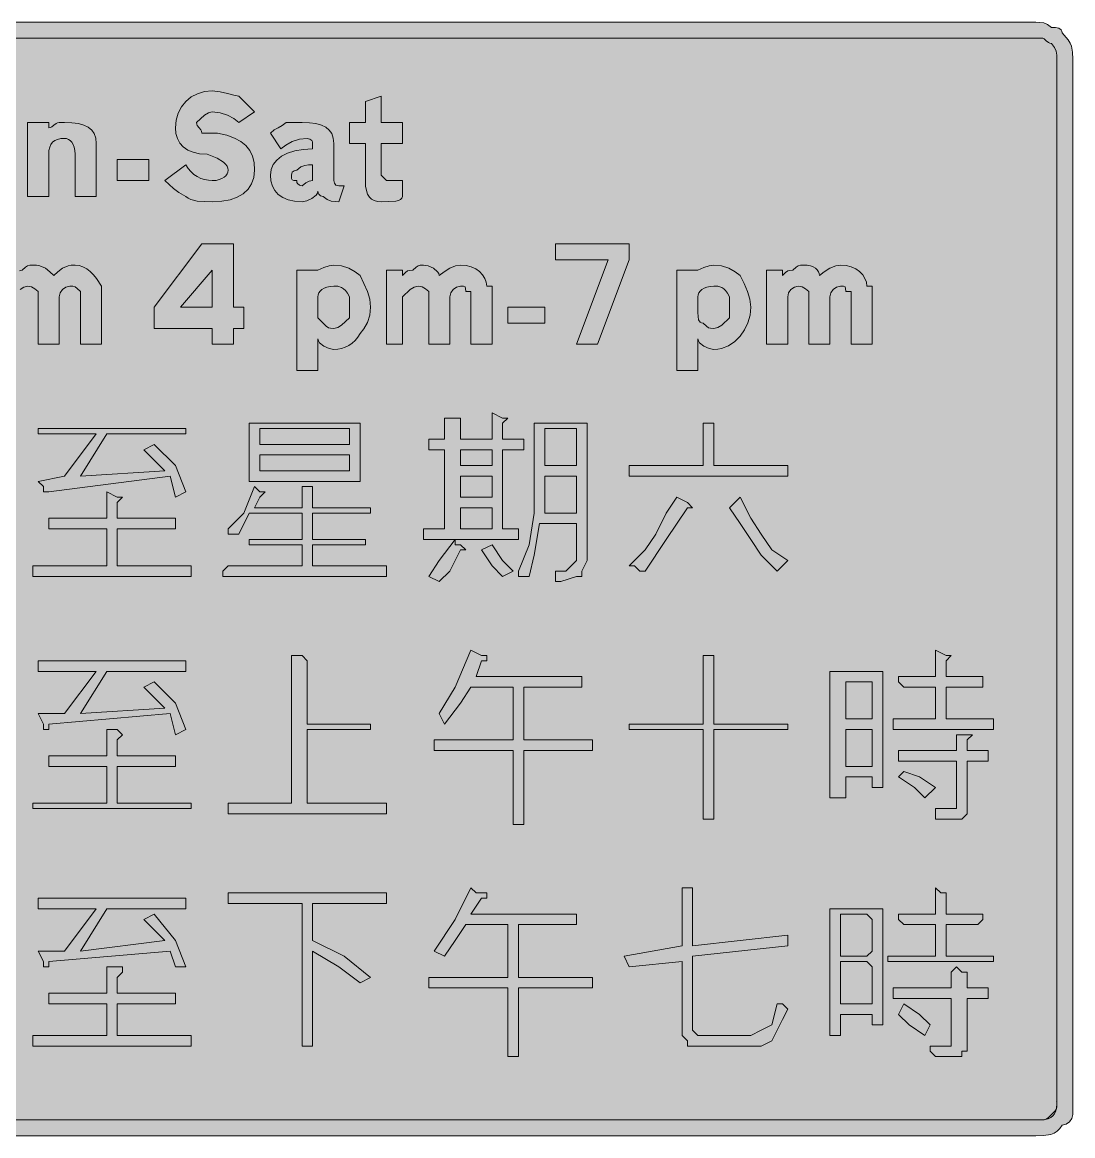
# Model space of a CAD drawing. Header units: metres. Extents: x 63 to 503, y 9 to 263.
# Drawn here: x 264.3 to 503.1, y 9.4 to 262.6 of the extents above; entities that cross this region are included whole.
import ezdxf

# ---------------------------------------------------------------- set-up
doc = ezdxf.new("R2010")
doc.units = ezdxf.units.M
for name, color, linetype, true_color in [('FILL_BLACK_000000', 7, 'Continuous', 0x000000), ('FILL_WHITE_FFFFFF', 7, 'Continuous', 0xffffff), ('STROKE_WHITE_FFFFFF', 7, 'Continuous', 0xffffff)]:
    doc.layers.add(name, color=color, linetype=linetype, true_color=true_color)

msp = doc.modelspace()

# ---------------------------------------------------------------- hatches: boundary and pattern name
at = {"layer": 'FILL_BLACK_000000', "true_color": 0x000000}
h = msp.add_hatch(color=7, dxfattribs=at)
h.dxf.hatch_style = 1
h.paths.add_polyline_path([(495.57, 262.54), (496.47, 262.41), (497.37, 262.05), (498.27, 261.36), (499.15, 261.34), (499.92, 261.21), (500.46, 260.85), (500.62, 260.56), (500.67, 260.16), (502.06, 258.55), (502.48, 257.84), (502.77, 257.16), (503.03, 255.77), (503.07, 254.16), (503.07, 17.76), (503.07, 14.16), (502.86, 13.28), (502.32, 12.51), (501.55, 11.97), (500.67, 11.76), (500.17, 10.97), (499.56, 10.37), (498.88, 9.95), (498.12, 9.66), (496.45, 9.4), (494.67, 9.36), (71.07, 9.36), (69.29, 9.4), (67.62, 9.66), (66.86, 9.95), (66.18, 10.37), (65.57, 10.97), (65.07, 11.76), (64.19, 12.87), (63.42, 14.31), (62.88, 15.98), (62.67, 17.76), (62.67, 254.16), (62.72, 255.01), (62.88, 255.77), (63.42, 257.16), (65.07, 260.16), (66.18, 261.04), (67.62, 261.81), (69.29, 262.35), (71.07, 262.56), (494.67, 262.56), (495.57, 262.54)])
h.paths.add_polyline_path([(70.17, 258.85), (69.31, 258.55), (68.5, 258.07), (67.77, 257.46), (67.16, 256.73), (66.68, 255.92), (66.38, 255.06), (66.27, 254.16), (66.27, 16.56), (66.32, 16.16), (66.46, 15.85), (66.87, 15.36), (67.28, 14.87), (67.42, 14.56), (67.47, 14.16), (68.37, 13.47), (69.27, 13.11), (70.17, 12.98), (71.07, 12.96), (495.87, 12.96), (496.58, 12.98), (497.07, 13.11), (497.56, 13.47), (498.27, 14.16), (498.96, 14.87), (499.32, 15.36), (499.45, 15.85), (499.47, 16.56), (499.47, 254.16), (499.45, 255.06), (499.32, 255.96), (498.96, 256.86), (498.27, 257.76), (497.87, 257.81), (497.56, 257.95), (497.07, 258.36), (496.58, 258.77), (496.27, 258.91), (495.87, 258.96), (71.07, 258.96), (70.17, 258.85)], flags=16)
h = msp.add_hatch(color=7, dxfattribs=at)
h.dxf.hatch_style = 1
h.paths.add_polyline_path([(311.01, 229.41), (310.83, 229.86), (310.5, 230.31), (310.02, 230.76), (308.54, 231.66), (306.27, 232.56), (304.58, 232.67), (303.12, 232.99), (301.88, 233.51), (300.87, 234.21), (300.08, 235.08), (299.52, 236.1), (299.18, 237.27), (299.07, 238.56), (299.23, 240.3), (299.71, 241.9), (300.46, 243.33), (301.47, 244.56), (302.7, 245.57), (304.13, 246.32), (305.73, 246.8), (307.47, 246.96), (309.25, 246.77), (310.92, 246.36), (312.36, 245.95), (313.47, 245.76), (317.07, 242.16), (313.47, 239.76), (312.36, 240.64), (310.92, 241.41), (309.25, 241.95), (307.47, 242.16), (306.57, 241.95), (305.67, 241.41), (303.87, 239.76), (303.92, 239.36), (304.06, 239.05), (304.47, 238.56), (304.88, 238.07), (305.02, 237.76), (305.07, 237.36), (308.67, 237.36), (310.75, 236.85), (312.51, 236.22), (313.96, 235.44), (315.12, 234.51), (315.99, 233.41), (316.6, 232.13), (316.96, 230.65), (317.07, 228.96), (316.9, 227.27), (316.41, 225.81), (315.61, 224.57), (314.52, 223.56), (313.14, 222.77), (311.5, 222.21), (309.61, 221.87), (307.47, 221.76), (305.69, 221.78), (304.02, 221.91), (302.58, 222.27), (301.97, 222.56), (301.47, 222.96), (299.88, 223.86), (298.62, 224.76), (296.67, 226.56), (301.47, 230.16), (301.97, 229.32), (302.58, 228.59), (303.26, 227.97), (304.02, 227.46), (304.83, 227.07), (305.69, 226.79), (306.57, 226.62), (307.47, 226.56), (308.31, 226.61), (309.05, 226.77), (309.66, 227), (310.17, 227.31), (310.56, 227.67), (310.85, 228.08), (311.01, 228.51), (311.07, 228.96), (311.01, 229.41)])
h = msp.add_hatch(color=7, dxfattribs=at)
h.dxf.hatch_style = 1
h.paths.add_polyline_path([(342.27, 234.96), (338.67, 234.96), (338.67, 239.76), (342.27, 239.76), (342.27, 244.56), (345.87, 245.76), (345.87, 239.76), (350.67, 239.76), (350.67, 234.96), (345.87, 234.96), (345.87, 227.76), (347.07, 226.56), (348.27, 226.56), (349.47, 226.56), (350.67, 226.56), (350.67, 222.96), (350.56, 222.56), (350.26, 222.27), (349.78, 222.05), (349.17, 221.91), (347.63, 221.78), (345.87, 221.76), (345.03, 221.82), (344.3, 222), (343.68, 222.33), (343.17, 222.81), (342.78, 223.46), (342.5, 224.29), (342.33, 225.32), (342.27, 226.56), (342.27, 234.96)])
h = msp.add_hatch(color=7, dxfattribs=at)
h.dxf.hatch_style = 1
h.paths.add_polyline_path([(265.47, 222.96), (265.47, 239.76), (270.27, 239.76), (270.27, 238.56), (270.67, 238.61), (270.98, 238.75), (271.47, 239.16), (271.96, 239.57), (272.27, 239.71), (272.67, 239.76), (273.87, 239.76), (275.56, 239.7), (277.02, 239.52), (278.26, 239.19), (279.27, 238.71), (280.06, 238.06), (280.62, 237.23), (280.96, 236.2), (281.07, 234.96), (281.07, 233.76), (281.07, 222.96), (276.27, 222.96), (276.27, 232.56), (276.22, 233.4), (276.06, 234.13), (275.83, 234.75), (275.52, 235.26), (275.16, 235.65), (274.75, 235.93), (274.32, 236.1), (273.87, 236.16), (273.03, 236.1), (272.3, 235.93), (271.68, 235.65), (271.17, 235.26), (270.78, 234.75), (270.5, 234.13), (270.33, 233.4), (270.27, 232.56), (270.27, 222.96), (265.47, 222.96)])
h = msp.add_hatch(color=7, dxfattribs=at)
h.dxf.hatch_style = 1
h.paths.add_polyline_path([(330.22, 235.36), (330.08, 235.65), (329.67, 236.01), (329.07, 236.16), (327.29, 235.95), (325.62, 235.41), (324.18, 234.64), (323.07, 233.76), (320.67, 237.36), (321.57, 238.07), (322.47, 238.56), (323.37, 239.05), (324.27, 239.76), (327.87, 239.76), (329.56, 239.7), (331.02, 239.52), (332.26, 239.19), (333.27, 238.71), (334.06, 238.06), (334.62, 237.23), (334.96, 236.2), (335.07, 234.96), (335.07, 226.56), (335.22, 225.96), (335.58, 225.55), (335.87, 225.41), (336.27, 225.36), (337.47, 225.36), (336.27, 221.76), (335.37, 221.78), (334.47, 221.91), (333.57, 222.27), (332.67, 222.96), (332.07, 223.11), (331.66, 223.47), (331.52, 223.76), (331.47, 224.16), (331.36, 223.71), (331.08, 223.28), (330.12, 222.51), (328.94, 221.97), (327.87, 221.76), (326.18, 221.87), (324.72, 222.19), (323.48, 222.71), (322.47, 223.41), (321.68, 224.28), (321.12, 225.3), (320.78, 226.47), (320.67, 227.76), (320.84, 229.05), (321.33, 230.22), (322.13, 231.24), (323.22, 232.11), (324.6, 232.81), (326.24, 233.33), (328.13, 233.65), (330.27, 233.76), (330.27, 234.96), (330.22, 235.36)])
h.paths.add_polyline_path([(325.62, 226.71), (325.98, 226.58), (326.67, 226.56), (326.72, 226.16), (326.86, 225.87), (327.27, 225.51), (327.87, 225.36), (328.75, 226.05), (329.52, 226.41), (330.27, 226.56), (330.27, 230.16), (329.37, 230.14), (328.47, 230.01), (327.57, 229.65), (326.67, 228.96), (326.07, 228.81), (325.66, 228.45), (325.52, 228.16), (325.47, 227.76), (325.49, 227.07), (325.62, 226.71)], flags=16)
h = msp.add_hatch(color=7, dxfattribs=at)
h.dxf.hatch_style = 1
h.paths.add_polyline_path([(285.87, 226.56), (285.87, 231.36), (293.07, 231.36), (293.07, 226.56), (285.87, 226.56)])
h = msp.add_hatch(color=7, dxfattribs=at)
h.dxf.hatch_style = 1
h.paths.add_polyline_path([(294.27, 197.76), (305.07, 212.16), (312.27, 212.16), (312.27, 197.76), (314.67, 197.76), (314.67, 192.96), (312.27, 192.96), (312.27, 189.36), (307.47, 189.36), (307.47, 192.96), (294.27, 192.96), (294.27, 197.76)])
h.paths.add_polyline_path([(307.47, 197.76), (307.47, 206.16), (300.27, 197.76), (307.47, 197.76)], flags=16)
h = msp.add_hatch(color=7, dxfattribs=at)
h.dxf.hatch_style = 1
h.paths.add_polyline_path([(385.47, 208.56), (385.47, 212.16), (402.27, 212.16), (402.27, 208.56), (395.07, 189.36), (390.27, 189.36), (397.47, 208.56), (385.47, 208.56)])
h = msp.add_hatch(color=7, dxfattribs=at)
h.dxf.hatch_style = 1
h.paths.add_polyline_path([(258.27, 189.36), (258.27, 206.16), (263.07, 206.16), (263.07, 204.96), (263.12, 205.36), (263.26, 205.65), (263.67, 206.01), (264.27, 206.16), (264.98, 206.85), (265.47, 207.21), (265.96, 207.34), (266.67, 207.36), (267.52, 207.31), (268.26, 207.15), (269.52, 206.61), (270.55, 205.84), (271.47, 204.96), (272.39, 205.84), (273.42, 206.61), (274.68, 207.15), (275.42, 207.31), (276.27, 207.36), (277.17, 207.25), (278.05, 206.95), (278.91, 206.47), (279.72, 205.86), (280.48, 205.13), (281.16, 204.32), (282.27, 202.56), (282.27, 201.36), (282.27, 189.36), (277.47, 189.36), (277.47, 201.36), (276.76, 202.05), (276.27, 202.41), (275.78, 202.54), (275.07, 202.56), (274.19, 202.35), (273.42, 201.81), (272.88, 201.04), (272.67, 200.16), (272.67, 189.36), (267.87, 189.36), (267.87, 201.36), (267.12, 201.96), (266.35, 202.37), (265.47, 202.56), (264.59, 202.35), (263.82, 201.81), (263.28, 201.04), (263.07, 200.16), (263.07, 189.36), (258.27, 189.36)])
h = msp.add_hatch(color=7, dxfattribs=at)
h.dxf.hatch_style = 1
h.paths.add_polyline_path([(331.47, 206.16), (332.82, 206.76), (334, 207.17), (335.07, 207.36), (336.85, 207.15), (338.52, 206.61), (339.96, 205.84), (341.07, 204.96), (341.95, 203.16), (342.72, 201.36), (343.26, 199.56), (343.47, 197.76), (343.26, 195.98), (342.72, 194.31), (341.95, 192.87), (341.07, 191.76), (340.57, 190.92), (339.96, 190.18), (339.28, 189.57), (338.52, 189.06), (337.71, 188.67), (336.85, 188.38), (335.97, 188.22), (335.07, 188.16), (334, 188.37), (332.82, 188.91), (331.86, 189.68), (331.58, 190.11), (331.47, 190.56), (331.47, 183.36), (326.67, 183.36), (326.67, 206.16), (331.47, 206.16)])
h.paths.add_polyline_path([(336.87, 193.71), (338.67, 195.36), (338.67, 196.56), (338.67, 200.16), (338.22, 200.95), (337.77, 201.55), (337.32, 201.97), (336.87, 202.26), (335.97, 202.52), (335.07, 202.56), (334.23, 202.51), (333.5, 202.35), (332.88, 202.12), (332.37, 201.81), (331.98, 201.45), (331.7, 201.04), (331.53, 200.61), (331.47, 200.16), (331.47, 196.56), (331.47, 195.36), (332.67, 194.16), (333.38, 193.47), (333.87, 193.11), (334.36, 192.98), (335.07, 192.96), (335.97, 193.17), (336.87, 193.71)], flags=16)
h = msp.add_hatch(color=7, dxfattribs=at)
h.dxf.hatch_style = 1
h.paths.add_polyline_path([(347.07, 189.36), (347.07, 206.16), (350.67, 206.16), (350.67, 204.96), (351.38, 205.65), (351.87, 206.01), (352.36, 206.14), (353.07, 206.16), (353.78, 206.85), (354.27, 207.21), (354.76, 207.34), (355.47, 207.36), (356.54, 207.15), (357.72, 206.61), (358.68, 205.84), (358.96, 205.41), (359.07, 204.96), (360.16, 205.84), (361.47, 206.61), (362.78, 207.15), (363.87, 207.36), (365.16, 207.25), (366.33, 206.95), (367.35, 206.47), (368.22, 205.86), (368.92, 205.13), (369.44, 204.32), (369.76, 203.46), (369.87, 202.56), (371.07, 202.56), (371.07, 201.36), (371.07, 189.36), (366.27, 189.36), (366.27, 201.36), (365.07, 201.36), (365.05, 202.05), (364.92, 202.41), (364.56, 202.54), (363.87, 202.56), (362.99, 202.35), (362.22, 201.81), (361.68, 201.04), (361.47, 200.16), (361.47, 189.36), (356.67, 189.36), (356.67, 201.36), (355.92, 201.96), (355.15, 202.37), (354.27, 202.56), (353.37, 202.35), (352.47, 201.81), (350.67, 200.16), (350.67, 189.36), (347.07, 189.36)])
h = msp.add_hatch(color=7, dxfattribs=at)
h.dxf.hatch_style = 1
h.paths.add_polyline_path([(417.87, 206.16), (419.22, 206.76), (420.4, 207.17), (421.47, 207.36), (423.25, 207.15), (424.92, 206.61), (426.36, 205.84), (427.47, 204.96), (428.35, 203.16), (429.12, 201.36), (429.66, 199.56), (429.87, 197.76), (429.71, 195.97), (429.23, 194.24), (428.48, 192.61), (427.47, 191.16), (426.24, 189.93), (424.81, 188.98), (423.21, 188.38), (422.36, 188.22), (421.47, 188.16), (420.4, 188.37), (419.22, 188.91), (418.26, 189.68), (417.98, 190.11), (417.87, 190.56), (417.87, 183.36), (413.07, 183.36), (413.07, 206.16), (417.87, 206.16)])
h.paths.add_polyline_path([(423.27, 193.71), (425.07, 195.36), (425.07, 196.56), (425.07, 200.16), (424.62, 200.95), (424.17, 201.55), (423.72, 201.97), (423.27, 202.26), (422.37, 202.52), (421.47, 202.56), (420.63, 202.51), (419.9, 202.35), (419.28, 202.12), (418.77, 201.81), (418.38, 201.45), (418.1, 201.04), (417.93, 200.61), (417.87, 200.16), (417.87, 196.56), (417.89, 195.68), (418.02, 194.91), (418.38, 194.37), (418.67, 194.21), (419.07, 194.16), (419.78, 193.47), (420.27, 193.11), (420.76, 192.98), (421.47, 192.96), (422.37, 193.17), (423.27, 193.71)], flags=16)
h = msp.add_hatch(color=7, dxfattribs=at)
h.dxf.hatch_style = 1
h.paths.add_polyline_path([(433.47, 189.36), (433.47, 206.16), (437.07, 206.16), (437.07, 204.96), (437.78, 205.65), (438.27, 206.01), (438.76, 206.14), (439.47, 206.16), (440.18, 206.85), (440.67, 207.21), (441.16, 207.34), (441.87, 207.36), (442.71, 207.31), (443.45, 207.15), (444.06, 206.92), (444.57, 206.61), (444.96, 206.25), (445.25, 205.84), (445.41, 205.41), (445.47, 204.96), (446.56, 205.84), (447.87, 206.61), (449.18, 207.15), (450.27, 207.36), (451.56, 207.25), (452.73, 206.95), (453.75, 206.47), (454.62, 205.86), (455.32, 205.13), (455.84, 204.32), (456.16, 203.46), (456.27, 202.56), (457.47, 202.56), (457.47, 201.36), (457.47, 189.36), (452.67, 189.36), (452.67, 201.36), (451.47, 201.36), (451.45, 202.05), (451.32, 202.41), (450.96, 202.54), (450.27, 202.56), (449.39, 202.35), (448.62, 201.81), (448.08, 201.04), (447.87, 200.16), (447.87, 189.36), (443.07, 189.36), (443.07, 201.36), (442.32, 201.96), (441.55, 202.37), (440.67, 202.56), (439.79, 202.35), (439.02, 201.81), (438.48, 201.04), (438.27, 200.16), (438.27, 189.36), (433.47, 189.36)])
h = msp.add_hatch(color=7, dxfattribs=at)
h.dxf.hatch_style = 1
h.paths.add_polyline_path([(374.67, 194.16), (374.67, 197.76), (383.07, 197.76), (383.07, 194.16), (374.67, 194.16)])
h = msp.add_hatch(color=7, dxfattribs=at)
h.dxf.hatch_style = 1
h.paths.add_polyline_path([(373.47, 147.36), (377.07, 147.36), (377.07, 144.96), (355.47, 144.96), (355.47, 147.36), (360.27, 147.36), (360.27, 165.36), (356.67, 165.36), (356.67, 167.76), (360.27, 167.76), (360.27, 172.56), (361.47, 172.56), (362.67, 172.56), (363.87, 172.56), (363.87, 171.36), (363.87, 167.76), (371.07, 167.76), (371.07, 172.56), (371.07, 173.76), (373.47, 172.56), (374.67, 172.56), (373.47, 171.36), (373.47, 167.76), (377.07, 167.76), (378.27, 167.76), (378.27, 165.36), (377.07, 165.36), (373.47, 165.36), (373.47, 147.36)])
h.paths.add_polyline_path([(371.07, 154.56), (371.07, 159.36), (363.87, 159.36), (363.87, 154.56), (371.07, 154.56)], flags=16)
h.paths.add_polyline_path([(371.07, 161.76), (371.07, 165.36), (363.87, 165.36), (363.87, 161.76), (371.07, 161.76)], flags=16)
h.paths.add_polyline_path([(371.07, 147.36), (371.07, 152.16), (363.87, 152.16), (363.87, 147.36), (371.07, 147.36)], flags=16)
h = msp.add_hatch(color=7, dxfattribs=at)
h.dxf.hatch_style = 1
h.paths.add_polyline_path([(294.27, 166.56), (299.07, 161.76), (301.47, 155.76), (299.07, 154.56), (297.87, 159.36), (270.27, 155.76), (269.07, 155.76), (269.07, 156.96), (267.87, 158.16), (273.87, 159.36), (281.07, 168.96), (267.87, 168.96), (267.87, 170.16), (301.47, 170.16), (301.47, 168.96), (283.47, 168.96), (277.47, 159.36), (296.67, 160.56), (291.87, 165.36), (294.27, 166.56)])
h = msp.add_hatch(color=7, dxfattribs=at)
h.dxf.hatch_style = 1
h.paths.add_polyline_path([(341.07, 171.36), (341.07, 158.16), (315.87, 158.16), (315.87, 171.36), (341.07, 171.36)])
h.paths.add_polyline_path([(338.67, 170.16), (318.27, 170.16), (318.27, 168.96), (318.27, 166.56), (338.67, 166.56), (338.67, 168.96), (338.67, 170.16)], flags=16)
h.paths.add_polyline_path([(318.27, 160.56), (338.67, 160.56), (338.67, 164.16), (318.27, 164.16), (318.27, 160.56)], flags=16)
h = msp.add_hatch(color=7, dxfattribs=at)
h.dxf.hatch_style = 1
h.paths.add_polyline_path([(379.47, 136.56), (378.27, 136.56), (377.07, 136.56), (377.07, 137.76), (379.47, 143.76), (380.67, 150.96), (380.67, 161.76), (380.67, 171.36), (392.67, 171.36), (392.67, 141.36), (392.67, 140.16), (391.47, 137.76), (391.47, 136.56), (390.27, 136.56), (386.67, 135.36), (385.47, 135.36), (385.47, 136.56), (385.47, 137.76), (387.87, 137.76), (389.07, 138.96), (390.27, 140.16), (390.27, 141.36), (390.27, 148.56), (381.87, 148.56), (380.67, 141.36), (379.47, 136.56)])
h.paths.add_polyline_path([(390.27, 150.96), (390.27, 159.36), (383.07, 159.36), (383.07, 150.96), (390.27, 150.96)], flags=16)
h.paths.add_polyline_path([(383.07, 161.76), (390.27, 161.76), (390.27, 170.16), (383.07, 170.16), (383.07, 161.76)], flags=16)
h = msp.add_hatch(color=7, dxfattribs=at)
h.dxf.hatch_style = 1
h.paths.add_polyline_path([(438.27, 159.36), (402.27, 159.36), (402.27, 161.76), (419.07, 161.76), (419.07, 171.36), (420.27, 171.36), (421.47, 171.36), (421.47, 170.16), (421.47, 161.76), (438.27, 161.76), (438.27, 159.36)])
h = msp.add_hatch(color=7, dxfattribs=at)
h.dxf.hatch_style = 1
h.paths.add_polyline_path([(302.67, 138.96), (302.67, 136.56), (266.67, 136.56), (266.67, 138.96), (283.47, 138.96), (283.47, 147.36), (270.27, 147.36), (270.27, 149.76), (283.47, 149.76), (283.47, 155.76), (285.87, 154.56), (287.07, 154.56), (285.87, 153.36), (285.87, 149.76), (299.07, 149.76), (299.07, 147.36), (285.87, 147.36), (285.87, 138.96), (302.67, 138.96)])
h = msp.add_hatch(color=7, dxfattribs=at)
h.dxf.hatch_style = 1
h.paths.add_polyline_path([(330.27, 152.16), (343.47, 152.16), (343.47, 150.96), (330.27, 150.96), (330.27, 149.76), (330.27, 146.16), (330.27, 144.96), (342.27, 144.96), (342.27, 143.76), (330.27, 143.76), (330.27, 142.56), (330.27, 138.96), (347.07, 138.96), (347.07, 137.76), (347.07, 136.56), (311.07, 136.56), (309.87, 136.56), (309.87, 137.76), (311.07, 138.96), (327.87, 138.96), (327.87, 142.56), (327.87, 143.76), (317.07, 143.76), (315.87, 143.76), (315.87, 144.96), (317.07, 144.96), (327.87, 144.96), (327.87, 146.16), (327.87, 149.76), (327.87, 150.96), (315.87, 150.96), (313.47, 146.16), (312.27, 146.16), (311.07, 146.16), (311.07, 147.36), (314.67, 150.96), (317.07, 156.96), (318.27, 155.76), (319.47, 155.76), (318.27, 154.56), (317.07, 152.16), (327.87, 152.16), (327.87, 153.36), (327.87, 155.76), (327.87, 156.96), (330.27, 156.96), (330.27, 155.76), (330.27, 153.36), (330.27, 152.16)])
h = msp.add_hatch(color=7, dxfattribs=at)
h.dxf.hatch_style = 1
h.paths.add_polyline_path([(416.67, 152.16), (415.47, 152.16), (410.67, 144.96), (405.87, 137.76), (404.67, 137.76), (403.47, 138.96), (402.27, 138.96), (405.87, 142.56), (408.27, 146.16), (410.67, 150.96), (413.07, 154.56), (415.47, 153.36), (416.67, 152.16)])
h = msp.add_hatch(color=7, dxfattribs=at)
h.dxf.hatch_style = 1
h.paths.add_polyline_path([(429.87, 149.76), (432.27, 146.16), (434.67, 142.56), (438.27, 140.16), (435.87, 137.76), (432.27, 141.36), (429.87, 144.96), (427.47, 148.56), (425.07, 152.16), (427.47, 154.56), (429.87, 149.76)])
h = msp.add_hatch(color=7, dxfattribs=at)
h.dxf.hatch_style = 1
h.paths.add_polyline_path([(359.07, 140.16), (362.67, 144.96), (362.67, 143.76), (363.87, 143.76), (365.07, 142.56), (363.87, 142.56), (361.47, 137.76), (359.07, 135.36), (356.67, 136.56), (359.07, 140.16)])
h = msp.add_hatch(color=7, dxfattribs=at)
h.dxf.hatch_style = 1
h.paths.add_polyline_path([(371.07, 138.96), (368.67, 142.56), (371.07, 143.76), (373.47, 140.16), (375.87, 137.76), (373.47, 136.56), (371.07, 138.96)])
h = msp.add_hatch(color=7, dxfattribs=at)
h.dxf.hatch_style = 1
h.paths.add_polyline_path([(391.47, 111.36), (378.27, 111.36), (378.27, 99.36), (393.87, 99.36), (393.87, 96.96), (378.27, 96.96), (378.27, 80.16), (375.87, 80.16), (375.87, 96.96), (357.87, 96.96), (357.87, 99.36), (375.87, 99.36), (375.87, 111.36), (366.27, 111.36), (363.87, 107.76), (360.27, 102.96), (359.07, 105.36), (362.67, 111.36), (366.27, 119.76), (368.67, 118.56), (369.87, 118.56), (369.87, 117.36), (368.67, 117.36), (367.47, 113.76), (391.47, 113.76), (391.47, 111.36)])
h = msp.add_hatch(color=7, dxfattribs=at)
h.dxf.hatch_style = 1
h.paths.add_polyline_path([(485.07, 102.96), (485.07, 101.76), (462.27, 101.76), (462.27, 102.96), (462.27, 104.16), (471.87, 104.16), (471.87, 111.36), (464.67, 111.36), (463.47, 112.56), (463.47, 113.76), (464.67, 113.76), (471.87, 113.76), (471.87, 118.56), (471.87, 119.76), (474.27, 118.56), (475.47, 118.56), (474.27, 117.36), (474.27, 113.76), (475.47, 113.76), (482.67, 113.76), (482.67, 112.56), (482.67, 111.36), (475.47, 111.36), (474.27, 111.36), (474.27, 104.16), (475.47, 104.16), (485.07, 104.16), (485.07, 102.96)])
h = msp.add_hatch(color=7, dxfattribs=at)
h.dxf.hatch_style = 1
h.paths.add_polyline_path([(294.27, 112.56), (299.07, 107.76), (301.47, 101.76), (299.07, 100.56), (297.87, 105.36), (270.27, 102.96), (270.27, 101.76), (269.07, 101.76), (269.07, 102.96), (267.87, 105.36), (273.87, 105.36), (281.07, 114.96), (267.87, 114.96), (267.87, 117.36), (301.47, 117.36), (301.47, 114.96), (283.47, 114.96), (277.47, 105.36), (296.67, 106.56), (291.87, 111.36), (294.27, 112.56)])
h = msp.add_hatch(color=7, dxfattribs=at)
h.dxf.hatch_style = 1
h.paths.add_polyline_path([(329.07, 101.76), (329.07, 84.96), (347.07, 84.96), (347.07, 82.56), (311.07, 82.56), (311.07, 84.96), (325.47, 84.96), (325.47, 118.56), (327.87, 118.56), (329.07, 117.36), (329.07, 116.16), (329.07, 102.96), (343.47, 102.96), (343.47, 101.76), (329.07, 101.76)])
h = msp.add_hatch(color=7, dxfattribs=at)
h.dxf.hatch_style = 1
h.paths.add_polyline_path([(421.47, 101.76), (421.47, 81.36), (419.07, 81.36), (419.07, 101.76), (402.27, 101.76), (402.27, 102.96), (419.07, 102.96), (419.07, 118.56), (421.47, 118.56), (421.47, 117.36), (421.47, 102.96), (438.27, 102.96), (438.27, 101.76), (421.47, 101.76)])
h = msp.add_hatch(color=7, dxfattribs=at)
h.dxf.hatch_style = 1
h.paths.add_polyline_path([(449.07, 114.96), (459.87, 114.96), (459.87, 88.56), (457.47, 88.56), (457.47, 90.96), (451.47, 90.96), (451.47, 86.16), (450.27, 86.16), (449.07, 86.16), (447.87, 86.16), (447.87, 114.96), (449.07, 114.96)])
h.paths.add_polyline_path([(457.47, 101.76), (451.47, 101.76), (451.47, 93.36), (457.47, 93.36), (457.47, 101.76)], flags=16)
h.paths.add_polyline_path([(451.47, 112.56), (451.47, 104.16), (457.47, 104.16), (457.47, 112.56), (451.47, 112.56)], flags=16)
h = msp.add_hatch(color=7, dxfattribs=at)
h.dxf.hatch_style = 1
h.paths.add_polyline_path([(302.67, 84.96), (302.67, 83.76), (266.67, 83.76), (266.67, 84.96), (283.47, 84.96), (283.47, 93.36), (270.27, 93.36), (270.27, 95.76), (283.47, 95.76), (283.47, 101.76), (285.87, 101.76), (287.07, 100.56), (285.87, 99.36), (285.87, 95.76), (299.07, 95.76), (299.07, 93.36), (285.87, 93.36), (285.87, 84.96), (302.67, 84.96)])
h = msp.add_hatch(color=7, dxfattribs=at)
h.dxf.hatch_style = 1
h.paths.add_polyline_path([(477.87, 100.56), (479.07, 100.56), (480.27, 100.56), (479.07, 99.36), (479.07, 96.96), (483.87, 96.96), (483.87, 94.56), (479.07, 94.56), (479.07, 83.76), (479.07, 82.56), (477.87, 81.36), (473.07, 81.36), (471.87, 81.36), (471.87, 82.56), (471.87, 83.76), (475.47, 83.76), (476.67, 83.76), (476.67, 84.96), (476.67, 94.56), (463.47, 94.56), (463.47, 96.96), (476.67, 96.96), (476.67, 100.56), (477.87, 100.56)])
h = msp.add_hatch(color=7, dxfattribs=at)
h.dxf.hatch_style = 1
h.paths.add_polyline_path([(468.27, 90.96), (471.87, 88.56), (469.47, 86.16), (467.07, 88.56), (463.47, 90.96), (464.67, 92.16), (468.27, 90.96)])
h = msp.add_hatch(color=7, dxfattribs=at)
h.dxf.hatch_style = 1
h.paths.add_polyline_path([(294.27, 59.76), (299.07, 53.76), (301.47, 47.76), (299.07, 47.76), (297.87, 51.36), (270.27, 48.96), (270.27, 47.76), (269.07, 47.76), (269.07, 48.96), (267.87, 51.36), (273.87, 51.36), (281.07, 60.96), (267.87, 60.96), (267.87, 63.36), (301.47, 63.36), (301.47, 60.96), (283.47, 60.96), (277.47, 51.36), (296.67, 53.76), (291.87, 58.56), (294.27, 59.76)])
h = msp.add_hatch(color=7, dxfattribs=at)
h.dxf.hatch_style = 1
h.paths.add_polyline_path([(347.07, 64.56), (347.07, 62.16), (330.27, 62.16), (330.27, 53.76), (337.47, 50.16), (343.47, 45.36), (341.07, 44.16), (336.27, 47.76), (330.27, 51.36), (330.27, 29.76), (327.87, 29.76), (327.87, 62.16), (311.07, 62.16), (311.07, 64.56), (347.07, 64.56)])
h = msp.add_hatch(color=7, dxfattribs=at)
h.dxf.hatch_style = 1
h.paths.add_polyline_path([(390.27, 57.36), (377.07, 57.36), (377.07, 45.36), (393.87, 45.36), (393.87, 42.96), (377.07, 42.96), (377.07, 27.36), (374.67, 27.36), (374.67, 42.96), (356.67, 42.96), (356.67, 45.36), (374.67, 45.36), (374.67, 57.36), (365.07, 57.36), (362.67, 53.76), (360.27, 50.16), (357.87, 51.36), (362.67, 58.56), (366.27, 65.76), (367.47, 64.56), (368.67, 64.56), (369.87, 64.56), (369.87, 63.36), (368.67, 63.36), (366.27, 59.76), (390.27, 59.76), (390.27, 57.36)])
h = msp.add_hatch(color=7, dxfattribs=at)
h.dxf.hatch_style = 1
h.paths.add_polyline_path([(416.67, 52.56), (438.27, 54.96), (438.27, 52.56), (416.67, 50.16), (416.67, 33.36), (417.87, 32.16), (420.27, 32.16), (429.87, 32.16), (432.27, 33.36), (434.67, 34.56), (435.87, 39.36), (437.07, 39.36), (438.27, 38.16), (437.07, 35.76), (435.87, 33.36), (434.67, 30.96), (432.27, 29.76), (429.87, 29.76), (416.67, 29.76), (415.47, 29.76), (415.47, 30.96), (414.27, 32.16), (414.27, 33.36), (414.27, 48.96), (402.27, 47.76), (401.07, 50.16), (414.27, 52.56), (414.27, 65.76), (416.67, 65.76), (416.67, 64.56), (416.67, 63.36), (416.67, 52.56)])
h = msp.add_hatch(color=7, dxfattribs=at)
h.dxf.hatch_style = 1
h.paths.add_polyline_path([(485.07, 50.16), (485.07, 48.96), (483.87, 48.96), (461.07, 48.96), (461.07, 50.16), (471.87, 50.16), (471.87, 51.36), (471.87, 57.36), (464.67, 57.36), (463.47, 58.56), (463.47, 59.76), (464.67, 59.76), (471.87, 59.76), (471.87, 60.96), (471.87, 64.56), (471.87, 65.76), (473.07, 64.56), (474.27, 64.56), (474.27, 63.36), (474.27, 60.96), (474.27, 59.76), (481.47, 59.76), (482.67, 59.76), (482.67, 58.56), (481.47, 57.36), (474.27, 57.36), (474.27, 51.36), (474.27, 50.16), (483.87, 50.16), (485.07, 50.16)])
h = msp.add_hatch(color=7, dxfattribs=at)
h.dxf.hatch_style = 1
h.paths.add_polyline_path([(459.87, 60.96), (459.87, 34.56), (458.67, 34.56), (457.47, 34.56), (457.47, 36.96), (456.27, 36.96), (450.27, 36.96), (450.27, 32.16), (447.87, 32.16), (447.87, 60.96), (458.67, 60.96), (459.87, 60.96)])
h.paths.add_polyline_path([(457.47, 39.36), (457.47, 47.76), (456.27, 48.96), (450.27, 48.96), (450.27, 47.76), (450.27, 39.36), (456.27, 39.36), (457.47, 39.36)], flags=16)
h.paths.add_polyline_path([(457.47, 58.56), (456.27, 59.76), (450.27, 59.76), (450.27, 58.56), (450.27, 51.36), (450.27, 50.16), (456.27, 50.16), (457.47, 51.36), (457.47, 58.56)], flags=16)
h = msp.add_hatch(color=7, dxfattribs=at)
h.dxf.hatch_style = 1
h.paths.add_polyline_path([(302.67, 32.16), (302.67, 29.76), (266.67, 29.76), (266.67, 32.16), (283.47, 32.16), (283.47, 39.36), (270.27, 39.36), (270.27, 41.76), (283.47, 41.76), (283.47, 47.76), (285.87, 47.76), (287.07, 47.76), (287.07, 46.56), (285.87, 45.36), (285.87, 41.76), (299.07, 41.76), (299.07, 39.36), (285.87, 39.36), (285.87, 32.16), (302.67, 32.16)])
h = msp.add_hatch(color=7, dxfattribs=at)
h.dxf.hatch_style = 1
h.paths.add_polyline_path([(476.67, 47.76), (477.87, 46.56), (479.07, 46.56), (479.07, 45.36), (479.07, 42.96), (482.67, 42.96), (483.87, 42.96), (483.87, 40.56), (482.67, 40.56), (479.07, 40.56), (479.07, 29.76), (479.07, 28.56), (477.87, 28.56), (477.87, 27.36), (476.67, 27.36), (473.07, 27.36), (471.87, 27.36), (470.67, 28.56), (470.67, 29.76), (471.87, 29.76), (475.47, 29.76), (475.47, 30.96), (475.47, 40.56), (463.47, 40.56), (462.27, 40.56), (462.27, 42.96), (463.47, 42.96), (475.47, 42.96), (475.47, 46.56), (476.67, 47.76)])
h = msp.add_hatch(color=7, dxfattribs=at)
h.dxf.hatch_style = 1
h.paths.add_polyline_path([(468.27, 36.96), (470.67, 34.56), (469.47, 32.16), (465.87, 34.56), (463.47, 36.96), (464.67, 39.36), (468.27, 36.96)])
at = {"layer": 'FILL_WHITE_FFFFFF', "true_color": 0xffffff}
h = msp.add_hatch(color=7, dxfattribs=at)
h.dxf.hatch_style = 1
h.paths.add_polyline_path([(499.41, 15.72), (499.25, 14.99), (498.96, 14.37), (498.57, 13.86), (498.06, 13.47), (497.45, 13.19), (496.71, 13.02), (495.87, 12.96), (71.07, 12.96), (70.17, 12.98), (69.27, 13.11), (68.37, 13.47), (67.47, 14.16), (67.42, 14.56), (67.28, 14.87), (66.87, 15.36), (66.46, 15.85), (66.32, 16.16), (66.27, 16.56), (66.27, 254.16), (66.38, 255.06), (66.68, 255.92), (67.16, 256.73), (67.77, 257.46), (68.5, 258.07), (69.31, 258.55), (70.17, 258.85), (71.07, 258.96), (495.87, 258.96), (496.27, 258.91), (496.58, 258.77), (497.07, 258.36), (497.56, 257.95), (497.87, 257.81), (498.27, 257.76), (498.96, 256.86), (499.32, 255.96), (499.45, 255.06), (499.47, 254.16), (499.47, 16.56), (499.41, 15.72)])

# ---------------------------------------------------------------- linework, layer by layer
at = {"layer": 'FILL_BLACK_000000', "lineweight": 0, "true_color": 0x000000}
for points in [[(71.07, 262.56), (494.67, 262.56), (495.57, 262.54), (496.47, 262.41), (497.37, 262.05), (498.27, 261.36), (499.15, 261.34), (499.92, 261.21), (500.46, 260.85), (500.62, 260.56), (500.67, 260.16), (502.06, 258.55), (502.48, 257.84), (502.77, 257.16), (503.03, 255.77), (503.07, 254.16), (503.07, 17.76), (503.07, 14.16), (502.86, 13.28), (502.32, 12.51), (501.55, 11.97), (500.67, 11.76), (500.17, 10.97), (499.56, 10.37), (498.88, 9.95), (498.12, 9.66), (496.45, 9.4), (494.67, 9.36), (71.07, 9.36)], [(71.07, 12.96), (495.87, 12.96), (496.58, 12.98), (497.07, 13.11), (497.56, 13.47), (498.27, 14.16), (498.96, 14.87), (499.32, 15.36), (499.45, 15.85), (499.47, 16.56), (499.47, 254.16), (499.45, 255.06), (499.32, 255.96), (498.96, 256.86), (498.27, 257.76), (497.87, 257.81), (497.56, 257.95), (497.07, 258.36), (496.58, 258.77), (496.27, 258.91), (495.87, 258.96), (71.07, 258.96)], [(263.67, 206.01), (264.27, 206.16), (264.98, 206.85), (265.47, 207.21), (265.96, 207.34), (266.67, 207.36), (267.52, 207.31), (268.26, 207.15), (269.52, 206.61), (270.55, 205.84), (271.47, 204.96), (272.39, 205.84), (273.42, 206.61), (274.68, 207.15), (275.42, 207.31), (276.27, 207.36), (277.17, 207.25), (278.05, 206.95), (278.91, 206.47), (279.72, 205.86), (280.48, 205.13), (281.16, 204.32), (282.27, 202.56), (282.27, 201.36), (282.27, 189.36), (277.47, 189.36), (277.47, 201.36), (276.76, 202.05), (276.27, 202.41), (275.78, 202.54), (275.07, 202.56), (274.19, 202.35), (273.42, 201.81), (272.88, 201.04), (272.67, 200.16), (272.67, 189.36), (267.87, 189.36), (267.87, 201.36), (267.12, 201.96), (266.35, 202.37), (265.47, 202.56), (264.59, 202.35), (263.82, 201.81)]]:
    msp.add_lwpolyline(points, dxfattribs=at)
for points in [[(311.01, 229.41), (310.83, 229.86), (310.5, 230.31), (310.02, 230.76), (308.54, 231.66), (306.27, 232.56), (304.58, 232.67), (303.12, 232.99), (301.88, 233.51), (300.87, 234.21), (300.08, 235.08), (299.52, 236.1), (299.18, 237.27), (299.07, 238.56), (299.23, 240.3), (299.71, 241.9), (300.46, 243.33), (301.47, 244.56), (302.7, 245.57), (304.13, 246.32), (305.73, 246.8), (307.47, 246.96), (309.25, 246.77), (310.92, 246.36), (312.36, 245.95), (313.47, 245.76), (317.07, 242.16), (313.47, 239.76), (312.36, 240.64), (310.92, 241.41), (309.25, 241.95), (307.47, 242.16), (306.57, 241.95), (305.67, 241.41), (303.87, 239.76), (303.92, 239.36), (304.06, 239.05), (304.47, 238.56), (304.88, 238.07), (305.02, 237.76), (305.07, 237.36), (308.67, 237.36), (310.75, 236.85), (312.51, 236.22), (313.96, 235.44), (315.12, 234.51), (315.99, 233.41), (316.6, 232.13), (316.96, 230.65), (317.07, 228.96), (316.9, 227.27), (316.41, 225.81), (315.61, 224.57), (314.52, 223.56), (313.14, 222.77), (311.5, 222.21), (309.61, 221.87), (307.47, 221.76), (305.69, 221.78), (304.02, 221.91), (302.58, 222.27), (301.97, 222.56), (301.47, 222.96), (299.88, 223.86), (298.62, 224.76), (296.67, 226.56), (301.47, 230.16), (301.97, 229.32), (302.58, 228.59), (303.26, 227.97), (304.02, 227.46), (304.83, 227.07), (305.69, 226.79), (306.57, 226.62), (307.47, 226.56), (308.31, 226.61), (309.05, 226.77), (309.66, 227), (310.17, 227.31), (310.56, 227.67), (310.85, 228.08), (311.01, 228.51), (311.07, 228.96)], [(342.27, 234.96), (338.67, 234.96), (338.67, 239.76), (342.27, 239.76), (342.27, 244.56), (345.87, 245.76), (345.87, 239.76), (350.67, 239.76), (350.67, 234.96), (345.87, 234.96), (345.87, 227.76), (347.07, 226.56), (348.27, 226.56), (349.47, 226.56), (350.67, 226.56), (350.67, 222.96), (350.56, 222.56), (350.26, 222.27), (349.78, 222.05), (349.17, 221.91), (347.63, 221.78), (345.87, 221.76), (345.03, 221.82), (344.3, 222), (343.68, 222.33), (343.17, 222.81), (342.78, 223.46), (342.5, 224.29), (342.33, 225.32), (342.27, 226.56)], [(265.47, 222.96), (265.47, 239.76), (270.27, 239.76), (270.27, 238.56), (270.67, 238.61), (270.98, 238.75), (271.47, 239.16), (271.96, 239.57), (272.27, 239.71), (272.67, 239.76), (273.87, 239.76), (275.56, 239.7), (277.02, 239.52), (278.26, 239.19), (279.27, 238.71), (280.06, 238.06), (280.62, 237.23), (280.96, 236.2), (281.07, 234.96), (281.07, 233.76), (281.07, 222.96), (276.27, 222.96), (276.27, 232.56), (276.22, 233.4), (276.06, 234.13), (275.83, 234.75), (275.52, 235.26), (275.16, 235.65), (274.75, 235.93), (274.32, 236.1), (273.87, 236.16), (273.03, 236.1), (272.3, 235.93), (271.68, 235.65), (271.17, 235.26), (270.78, 234.75), (270.5, 234.13), (270.33, 233.4), (270.27, 232.56), (270.27, 222.96)], [(330.22, 235.36), (330.08, 235.65), (329.67, 236.01), (329.07, 236.16), (327.29, 235.95), (325.62, 235.41), (324.18, 234.64), (323.07, 233.76), (320.67, 237.36), (321.57, 238.07), (322.47, 238.56), (323.37, 239.05), (324.27, 239.76), (327.87, 239.76), (329.56, 239.7), (331.02, 239.52), (332.26, 239.19), (333.27, 238.71), (334.06, 238.06), (334.62, 237.23), (334.96, 236.2), (335.07, 234.96), (335.07, 226.56), (335.22, 225.96), (335.58, 225.55), (335.87, 225.41), (336.27, 225.36), (337.47, 225.36), (336.27, 221.76), (335.37, 221.78), (334.47, 221.91), (333.57, 222.27), (332.67, 222.96), (332.07, 223.11), (331.66, 223.47), (331.52, 223.76), (331.47, 224.16), (331.36, 223.71), (331.08, 223.28), (330.12, 222.51), (328.94, 221.97), (327.87, 221.76), (326.18, 221.87), (324.72, 222.19), (323.48, 222.71), (322.47, 223.41), (321.68, 224.28), (321.12, 225.3), (320.78, 226.47), (320.67, 227.76), (320.84, 229.05), (321.33, 230.22), (322.13, 231.24), (323.22, 232.11), (324.6, 232.81), (326.24, 233.33), (328.13, 233.65), (330.27, 233.76), (330.27, 234.96)], [(285.87, 226.56), (285.87, 231.36), (293.07, 231.36), (293.07, 226.56)], [(325.62, 226.71), (325.98, 226.58), (326.67, 226.56), (326.72, 226.16), (326.86, 225.87), (327.27, 225.51), (327.87, 225.36), (328.75, 226.05), (329.52, 226.41), (330.27, 226.56), (330.27, 230.16), (329.37, 230.14), (328.47, 230.01), (327.57, 229.65), (326.67, 228.96), (326.07, 228.81), (325.66, 228.45), (325.52, 228.16), (325.47, 227.76), (325.49, 227.07)], [(294.27, 197.76), (305.07, 212.16), (312.27, 212.16), (312.27, 197.76), (314.67, 197.76), (314.67, 192.96), (312.27, 192.96), (312.27, 189.36), (307.47, 189.36), (307.47, 192.96), (294.27, 192.96)], [(385.47, 208.56), (385.47, 212.16), (402.27, 212.16), (402.27, 208.56), (395.07, 189.36), (390.27, 189.36), (397.47, 208.56)], [(307.47, 197.76), (307.47, 206.16), (300.27, 197.76)], [(331.47, 206.16), (332.82, 206.76), (334, 207.17), (335.07, 207.36), (336.85, 207.15), (338.52, 206.61), (339.96, 205.84), (341.07, 204.96), (341.95, 203.16), (342.72, 201.36), (343.26, 199.56), (343.47, 197.76), (343.26, 195.98), (342.72, 194.31), (341.95, 192.87), (341.07, 191.76), (340.57, 190.92), (339.96, 190.18), (339.28, 189.57), (338.52, 189.06), (337.71, 188.67), (336.85, 188.38), (335.97, 188.22), (335.07, 188.16), (334, 188.37), (332.82, 188.91), (331.86, 189.68), (331.58, 190.11), (331.47, 190.56), (331.47, 183.36), (326.67, 183.36), (326.67, 206.16)], [(347.07, 189.36), (347.07, 206.16), (350.67, 206.16), (350.67, 204.96), (351.38, 205.65), (351.87, 206.01), (352.36, 206.14), (353.07, 206.16), (353.78, 206.85), (354.27, 207.21), (354.76, 207.34), (355.47, 207.36), (356.54, 207.15), (357.72, 206.61), (358.68, 205.84), (358.96, 205.41), (359.07, 204.96), (360.16, 205.84), (361.47, 206.61), (362.78, 207.15), (363.87, 207.36), (365.16, 207.25), (366.33, 206.95), (367.35, 206.47), (368.22, 205.86), (368.92, 205.13), (369.44, 204.32), (369.76, 203.46), (369.87, 202.56), (371.07, 202.56), (371.07, 201.36), (371.07, 189.36), (366.27, 189.36), (366.27, 201.36), (365.07, 201.36), (365.05, 202.05), (364.92, 202.41), (364.56, 202.54), (363.87, 202.56), (362.99, 202.35), (362.22, 201.81), (361.68, 201.04), (361.47, 200.16), (361.47, 189.36), (356.67, 189.36), (356.67, 201.36), (355.92, 201.96), (355.15, 202.37), (354.27, 202.56), (353.37, 202.35), (352.47, 201.81), (350.67, 200.16), (350.67, 189.36)], [(417.87, 206.16), (419.22, 206.76), (420.4, 207.17), (421.47, 207.36), (423.25, 207.15), (424.92, 206.61), (426.36, 205.84), (427.47, 204.96), (428.35, 203.16), (429.12, 201.36), (429.66, 199.56), (429.87, 197.76), (429.71, 195.97), (429.23, 194.24), (428.48, 192.61), (427.47, 191.16), (426.24, 189.93), (424.81, 188.98), (423.21, 188.38), (422.36, 188.22), (421.47, 188.16), (420.4, 188.37), (419.22, 188.91), (418.26, 189.68), (417.98, 190.11), (417.87, 190.56), (417.87, 183.36), (413.07, 183.36), (413.07, 206.16)], [(433.47, 189.36), (433.47, 206.16), (437.07, 206.16), (437.07, 204.96), (437.78, 205.65), (438.27, 206.01), (438.76, 206.14), (439.47, 206.16), (440.18, 206.85), (440.67, 207.21), (441.16, 207.34), (441.87, 207.36), (442.71, 207.31), (443.45, 207.15), (444.06, 206.92), (444.57, 206.61), (444.96, 206.25), (445.25, 205.84), (445.41, 205.41), (445.47, 204.96), (446.56, 205.84), (447.87, 206.61), (449.18, 207.15), (450.27, 207.36), (451.56, 207.25), (452.73, 206.95), (453.75, 206.47), (454.62, 205.86), (455.32, 205.13), (455.84, 204.32), (456.16, 203.46), (456.27, 202.56), (457.47, 202.56), (457.47, 201.36), (457.47, 189.36), (452.67, 189.36), (452.67, 201.36), (451.47, 201.36), (451.45, 202.05), (451.32, 202.41), (450.96, 202.54), (450.27, 202.56), (449.39, 202.35), (448.62, 201.81), (448.08, 201.04), (447.87, 200.16), (447.87, 189.36), (443.07, 189.36), (443.07, 201.36), (442.32, 201.96), (441.55, 202.37), (440.67, 202.56), (439.79, 202.35), (439.02, 201.81), (438.48, 201.04), (438.27, 200.16), (438.27, 189.36)], [(336.87, 193.71), (338.67, 195.36), (338.67, 196.56), (338.67, 200.16), (338.22, 200.95), (337.77, 201.55), (337.32, 201.97), (336.87, 202.26), (335.97, 202.52), (335.07, 202.56), (334.23, 202.51), (333.5, 202.35), (332.88, 202.12), (332.37, 201.81), (331.98, 201.45), (331.7, 201.04), (331.53, 200.61), (331.47, 200.16), (331.47, 196.56), (331.47, 195.36), (332.67, 194.16), (333.38, 193.47), (333.87, 193.11), (334.36, 192.98), (335.07, 192.96), (335.97, 193.17)], [(423.27, 193.71), (425.07, 195.36), (425.07, 196.56), (425.07, 200.16), (424.62, 200.95), (424.17, 201.55), (423.72, 201.97), (423.27, 202.26), (422.37, 202.52), (421.47, 202.56), (420.63, 202.51), (419.9, 202.35), (419.28, 202.12), (418.77, 201.81), (418.38, 201.45), (418.1, 201.04), (417.93, 200.61), (417.87, 200.16), (417.87, 196.56), (417.89, 195.68), (418.02, 194.91), (418.38, 194.37), (418.67, 194.21), (419.07, 194.16), (419.78, 193.47), (420.27, 193.11), (420.76, 192.98), (421.47, 192.96), (422.37, 193.17)], [(374.67, 194.16), (374.67, 197.76), (383.07, 197.76), (383.07, 194.16)], [(373.47, 147.36), (377.07, 147.36), (377.07, 144.96), (355.47, 144.96), (355.47, 147.36), (360.27, 147.36), (360.27, 165.36), (356.67, 165.36), (356.67, 167.76), (360.27, 167.76), (360.27, 172.56), (361.47, 172.56), (362.67, 172.56), (363.87, 172.56), (363.87, 171.36), (363.87, 167.76), (371.07, 167.76), (371.07, 172.56), (371.07, 173.76), (373.47, 172.56), (374.67, 172.56), (373.47, 171.36), (373.47, 167.76), (377.07, 167.76), (378.27, 167.76), (378.27, 165.36), (377.07, 165.36), (373.47, 165.36)], [(294.27, 166.56), (299.07, 161.76), (301.47, 155.76), (299.07, 154.56), (297.87, 159.36), (270.27, 155.76), (269.07, 155.76), (269.07, 156.96), (267.87, 158.16), (273.87, 159.36), (281.07, 168.96), (267.87, 168.96), (267.87, 170.16), (301.47, 170.16), (301.47, 168.96), (283.47, 168.96), (277.47, 159.36), (296.67, 160.56), (291.87, 165.36)], [(341.07, 171.36), (341.07, 158.16), (315.87, 158.16), (315.87, 171.36)], [(338.67, 170.16), (318.27, 170.16), (318.27, 168.96), (318.27, 166.56), (338.67, 166.56), (338.67, 168.96)], [(379.47, 136.56), (378.27, 136.56), (377.07, 136.56), (377.07, 137.76), (379.47, 143.76), (380.67, 150.96), (380.67, 161.76), (380.67, 171.36), (392.67, 171.36), (392.67, 141.36), (392.67, 140.16), (391.47, 137.76), (391.47, 136.56), (390.27, 136.56), (386.67, 135.36), (385.47, 135.36), (385.47, 136.56), (385.47, 137.76), (387.87, 137.76), (389.07, 138.96), (390.27, 140.16), (390.27, 141.36), (390.27, 148.56), (381.87, 148.56), (380.67, 141.36)], [(383.07, 161.76), (390.27, 161.76), (390.27, 170.16), (383.07, 170.16)], [(438.27, 159.36), (402.27, 159.36), (402.27, 161.76), (419.07, 161.76), (419.07, 171.36), (420.27, 171.36), (421.47, 171.36), (421.47, 170.16), (421.47, 161.76), (438.27, 161.76)], [(371.07, 161.76), (371.07, 165.36), (363.87, 165.36), (363.87, 161.76)], [(318.27, 160.56), (338.67, 160.56), (338.67, 164.16), (318.27, 164.16)], [(371.07, 154.56), (371.07, 159.36), (363.87, 159.36), (363.87, 154.56)], [(390.27, 150.96), (390.27, 159.36), (383.07, 159.36), (383.07, 150.96)], [(302.67, 138.96), (302.67, 136.56), (266.67, 136.56), (266.67, 138.96), (283.47, 138.96), (283.47, 147.36), (270.27, 147.36), (270.27, 149.76), (283.47, 149.76), (283.47, 155.76), (285.87, 154.56), (287.07, 154.56), (285.87, 153.36), (285.87, 149.76), (299.07, 149.76), (299.07, 147.36), (285.87, 147.36), (285.87, 138.96)], [(330.27, 152.16), (343.47, 152.16), (343.47, 150.96), (330.27, 150.96), (330.27, 149.76), (330.27, 146.16), (330.27, 144.96), (342.27, 144.96), (342.27, 143.76), (330.27, 143.76), (330.27, 142.56), (330.27, 138.96), (347.07, 138.96), (347.07, 137.76), (347.07, 136.56), (311.07, 136.56), (309.87, 136.56), (309.87, 137.76), (311.07, 138.96), (327.87, 138.96), (327.87, 142.56), (327.87, 143.76), (317.07, 143.76), (315.87, 143.76), (315.87, 144.96), (317.07, 144.96), (327.87, 144.96), (327.87, 146.16), (327.87, 149.76), (327.87, 150.96), (315.87, 150.96), (313.47, 146.16), (312.27, 146.16), (311.07, 146.16), (311.07, 147.36), (314.67, 150.96), (317.07, 156.96), (318.27, 155.76), (319.47, 155.76), (318.27, 154.56), (317.07, 152.16), (327.87, 152.16), (327.87, 153.36), (327.87, 155.76), (327.87, 156.96), (330.27, 156.96), (330.27, 155.76), (330.27, 153.36)], [(416.67, 152.16), (415.47, 152.16), (410.67, 144.96), (405.87, 137.76), (404.67, 137.76), (403.47, 138.96), (402.27, 138.96), (405.87, 142.56), (408.27, 146.16), (410.67, 150.96), (413.07, 154.56), (415.47, 153.36)], [(429.87, 149.76), (432.27, 146.16), (434.67, 142.56), (438.27, 140.16), (435.87, 137.76), (432.27, 141.36), (429.87, 144.96), (427.47, 148.56), (425.07, 152.16), (427.47, 154.56)], [(371.07, 147.36), (371.07, 152.16), (363.87, 152.16), (363.87, 147.36)], [(359.07, 140.16), (362.67, 144.96), (362.67, 143.76), (363.87, 143.76), (365.07, 142.56), (363.87, 142.56), (361.47, 137.76), (359.07, 135.36), (356.67, 136.56)], [(371.07, 138.96), (368.67, 142.56), (371.07, 143.76), (373.47, 140.16), (375.87, 137.76), (373.47, 136.56)], [(391.47, 111.36), (378.27, 111.36), (378.27, 99.36), (393.87, 99.36), (393.87, 96.96), (378.27, 96.96), (378.27, 80.16), (375.87, 80.16), (375.87, 96.96), (357.87, 96.96), (357.87, 99.36), (375.87, 99.36), (375.87, 111.36), (366.27, 111.36), (363.87, 107.76), (360.27, 102.96), (359.07, 105.36), (362.67, 111.36), (366.27, 119.76), (368.67, 118.56), (369.87, 118.56), (369.87, 117.36), (368.67, 117.36), (367.47, 113.76), (391.47, 113.76)], [(485.07, 102.96), (485.07, 101.76), (462.27, 101.76), (462.27, 102.96), (462.27, 104.16), (471.87, 104.16), (471.87, 111.36), (464.67, 111.36), (463.47, 112.56), (463.47, 113.76), (464.67, 113.76), (471.87, 113.76), (471.87, 118.56), (471.87, 119.76), (474.27, 118.56), (475.47, 118.56), (474.27, 117.36), (474.27, 113.76), (475.47, 113.76), (482.67, 113.76), (482.67, 112.56), (482.67, 111.36), (475.47, 111.36), (474.27, 111.36), (474.27, 104.16), (475.47, 104.16), (485.07, 104.16)], [(294.27, 112.56), (299.07, 107.76), (301.47, 101.76), (299.07, 100.56), (297.87, 105.36), (270.27, 102.96), (270.27, 101.76), (269.07, 101.76), (269.07, 102.96), (267.87, 105.36), (273.87, 105.36), (281.07, 114.96), (267.87, 114.96), (267.87, 117.36), (301.47, 117.36), (301.47, 114.96), (283.47, 114.96), (277.47, 105.36), (296.67, 106.56), (291.87, 111.36)], [(329.07, 101.76), (329.07, 84.96), (347.07, 84.96), (347.07, 82.56), (311.07, 82.56), (311.07, 84.96), (325.47, 84.96), (325.47, 118.56), (327.87, 118.56), (329.07, 117.36), (329.07, 116.16), (329.07, 102.96), (343.47, 102.96), (343.47, 101.76)], [(421.47, 101.76), (421.47, 81.36), (419.07, 81.36), (419.07, 101.76), (402.27, 101.76), (402.27, 102.96), (419.07, 102.96), (419.07, 118.56), (421.47, 118.56), (421.47, 117.36), (421.47, 102.96), (438.27, 102.96), (438.27, 101.76)], [(449.07, 114.96), (459.87, 114.96), (459.87, 88.56), (457.47, 88.56), (457.47, 90.96), (451.47, 90.96), (451.47, 86.16), (450.27, 86.16), (449.07, 86.16), (447.87, 86.16), (447.87, 114.96)], [(451.47, 112.56), (451.47, 104.16), (457.47, 104.16), (457.47, 112.56)], [(302.67, 84.96), (302.67, 83.76), (266.67, 83.76), (266.67, 84.96), (283.47, 84.96), (283.47, 93.36), (270.27, 93.36), (270.27, 95.76), (283.47, 95.76), (283.47, 101.76), (285.87, 101.76), (287.07, 100.56), (285.87, 99.36), (285.87, 95.76), (299.07, 95.76), (299.07, 93.36), (285.87, 93.36), (285.87, 84.96)], [(457.47, 101.76), (451.47, 101.76), (451.47, 93.36), (457.47, 93.36)], [(477.87, 100.56), (479.07, 100.56), (480.27, 100.56), (479.07, 99.36), (479.07, 96.96), (483.87, 96.96), (483.87, 94.56), (479.07, 94.56), (479.07, 83.76), (479.07, 82.56), (477.87, 81.36), (473.07, 81.36), (471.87, 81.36), (471.87, 82.56), (471.87, 83.76), (475.47, 83.76), (476.67, 83.76), (476.67, 84.96), (476.67, 94.56), (463.47, 94.56), (463.47, 96.96), (476.67, 96.96), (476.67, 100.56)], [(468.27, 90.96), (471.87, 88.56), (469.47, 86.16), (467.07, 88.56), (463.47, 90.96), (464.67, 92.16)], [(294.27, 59.76), (299.07, 53.76), (301.47, 47.76), (299.07, 47.76), (297.87, 51.36), (270.27, 48.96), (270.27, 47.76), (269.07, 47.76), (269.07, 48.96), (267.87, 51.36), (273.87, 51.36), (281.07, 60.96), (267.87, 60.96), (267.87, 63.36), (301.47, 63.36), (301.47, 60.96), (283.47, 60.96), (277.47, 51.36), (296.67, 53.76), (291.87, 58.56)], [(347.07, 64.56), (347.07, 62.16), (330.27, 62.16), (330.27, 53.76), (337.47, 50.16), (343.47, 45.36), (341.07, 44.16), (336.27, 47.76), (330.27, 51.36), (330.27, 29.76), (327.87, 29.76), (327.87, 62.16), (311.07, 62.16), (311.07, 64.56)], [(390.27, 57.36), (377.07, 57.36), (377.07, 45.36), (393.87, 45.36), (393.87, 42.96), (377.07, 42.96), (377.07, 27.36), (374.67, 27.36), (374.67, 42.96), (356.67, 42.96), (356.67, 45.36), (374.67, 45.36), (374.67, 57.36), (365.07, 57.36), (362.67, 53.76), (360.27, 50.16), (357.87, 51.36), (362.67, 58.56), (366.27, 65.76), (367.47, 64.56), (368.67, 64.56), (369.87, 64.56), (369.87, 63.36), (368.67, 63.36), (366.27, 59.76), (390.27, 59.76)], [(416.67, 52.56), (438.27, 54.96), (438.27, 52.56), (416.67, 50.16), (416.67, 33.36), (417.87, 32.16), (420.27, 32.16), (429.87, 32.16), (432.27, 33.36), (434.67, 34.56), (435.87, 39.36), (437.07, 39.36), (438.27, 38.16), (437.07, 35.76), (435.87, 33.36), (434.67, 30.96), (432.27, 29.76), (429.87, 29.76), (416.67, 29.76), (415.47, 29.76), (415.47, 30.96), (414.27, 32.16), (414.27, 33.36), (414.27, 48.96), (402.27, 47.76), (401.07, 50.16), (414.27, 52.56), (414.27, 65.76), (416.67, 65.76), (416.67, 64.56), (416.67, 63.36)], [(485.07, 50.16), (485.07, 48.96), (483.87, 48.96), (461.07, 48.96), (461.07, 50.16), (471.87, 50.16), (471.87, 51.36), (471.87, 57.36), (464.67, 57.36), (463.47, 58.56), (463.47, 59.76), (464.67, 59.76), (471.87, 59.76), (471.87, 60.96), (471.87, 64.56), (471.87, 65.76), (473.07, 64.56), (474.27, 64.56), (474.27, 63.36), (474.27, 60.96), (474.27, 59.76), (481.47, 59.76), (482.67, 59.76), (482.67, 58.56), (481.47, 57.36), (474.27, 57.36), (474.27, 51.36), (474.27, 50.16), (483.87, 50.16)], [(459.87, 60.96), (459.87, 34.56), (458.67, 34.56), (457.47, 34.56), (457.47, 36.96), (456.27, 36.96), (450.27, 36.96), (450.27, 32.16), (447.87, 32.16), (447.87, 60.96), (458.67, 60.96)], [(457.47, 58.56), (456.27, 59.76), (450.27, 59.76), (450.27, 58.56), (450.27, 51.36), (450.27, 50.16), (456.27, 50.16), (457.47, 51.36)], [(457.47, 39.36), (457.47, 47.76), (456.27, 48.96), (450.27, 48.96), (450.27, 47.76), (450.27, 39.36), (456.27, 39.36)], [(302.67, 32.16), (302.67, 29.76), (266.67, 29.76), (266.67, 32.16), (283.47, 32.16), (283.47, 39.36), (270.27, 39.36), (270.27, 41.76), (283.47, 41.76), (283.47, 47.76), (285.87, 47.76), (287.07, 47.76), (287.07, 46.56), (285.87, 45.36), (285.87, 41.76), (299.07, 41.76), (299.07, 39.36), (285.87, 39.36), (285.87, 32.16)], [(476.67, 47.76), (477.87, 46.56), (479.07, 46.56), (479.07, 45.36), (479.07, 42.96), (482.67, 42.96), (483.87, 42.96), (483.87, 40.56), (482.67, 40.56), (479.07, 40.56), (479.07, 29.76), (479.07, 28.56), (477.87, 28.56), (477.87, 27.36), (476.67, 27.36), (473.07, 27.36), (471.87, 27.36), (470.67, 28.56), (470.67, 29.76), (471.87, 29.76), (475.47, 29.76), (475.47, 30.96), (475.47, 40.56), (463.47, 40.56), (462.27, 40.56), (462.27, 42.96), (463.47, 42.96), (475.47, 42.96), (475.47, 46.56)], [(468.27, 36.96), (470.67, 34.56), (469.47, 32.16), (465.87, 34.56), (463.47, 36.96), (464.67, 39.36)]]:
    msp.add_lwpolyline(points, close=True, dxfattribs=at)
at = {"layer": 'FILL_WHITE_FFFFFF', "lineweight": 0, "true_color": 0xffffff}
msp.add_lwpolyline([(71.07, 258.96), (495.87, 258.96), (496.27, 258.91), (496.58, 258.77), (497.07, 258.36), (497.56, 257.95), (497.87, 257.81), (498.27, 257.76), (498.96, 256.86), (499.32, 255.96), (499.45, 255.06), (499.47, 254.16), (499.47, 16.56), (499.41, 15.72), (499.25, 14.99), (498.96, 14.37), (498.57, 13.86), (498.06, 13.47), (497.45, 13.19), (496.71, 13.02), (495.87, 12.96), (71.07, 12.96)], dxfattribs=at)
at = {"layer": 'STROKE_WHITE_FFFFFF', "lineweight": 0, "true_color": 0xffffff}
msp.add_lwpolyline([(499.27, 17.2), (499.27, 17.2)], dxfattribs=at)

doc.saveas('drawing.dxf')
